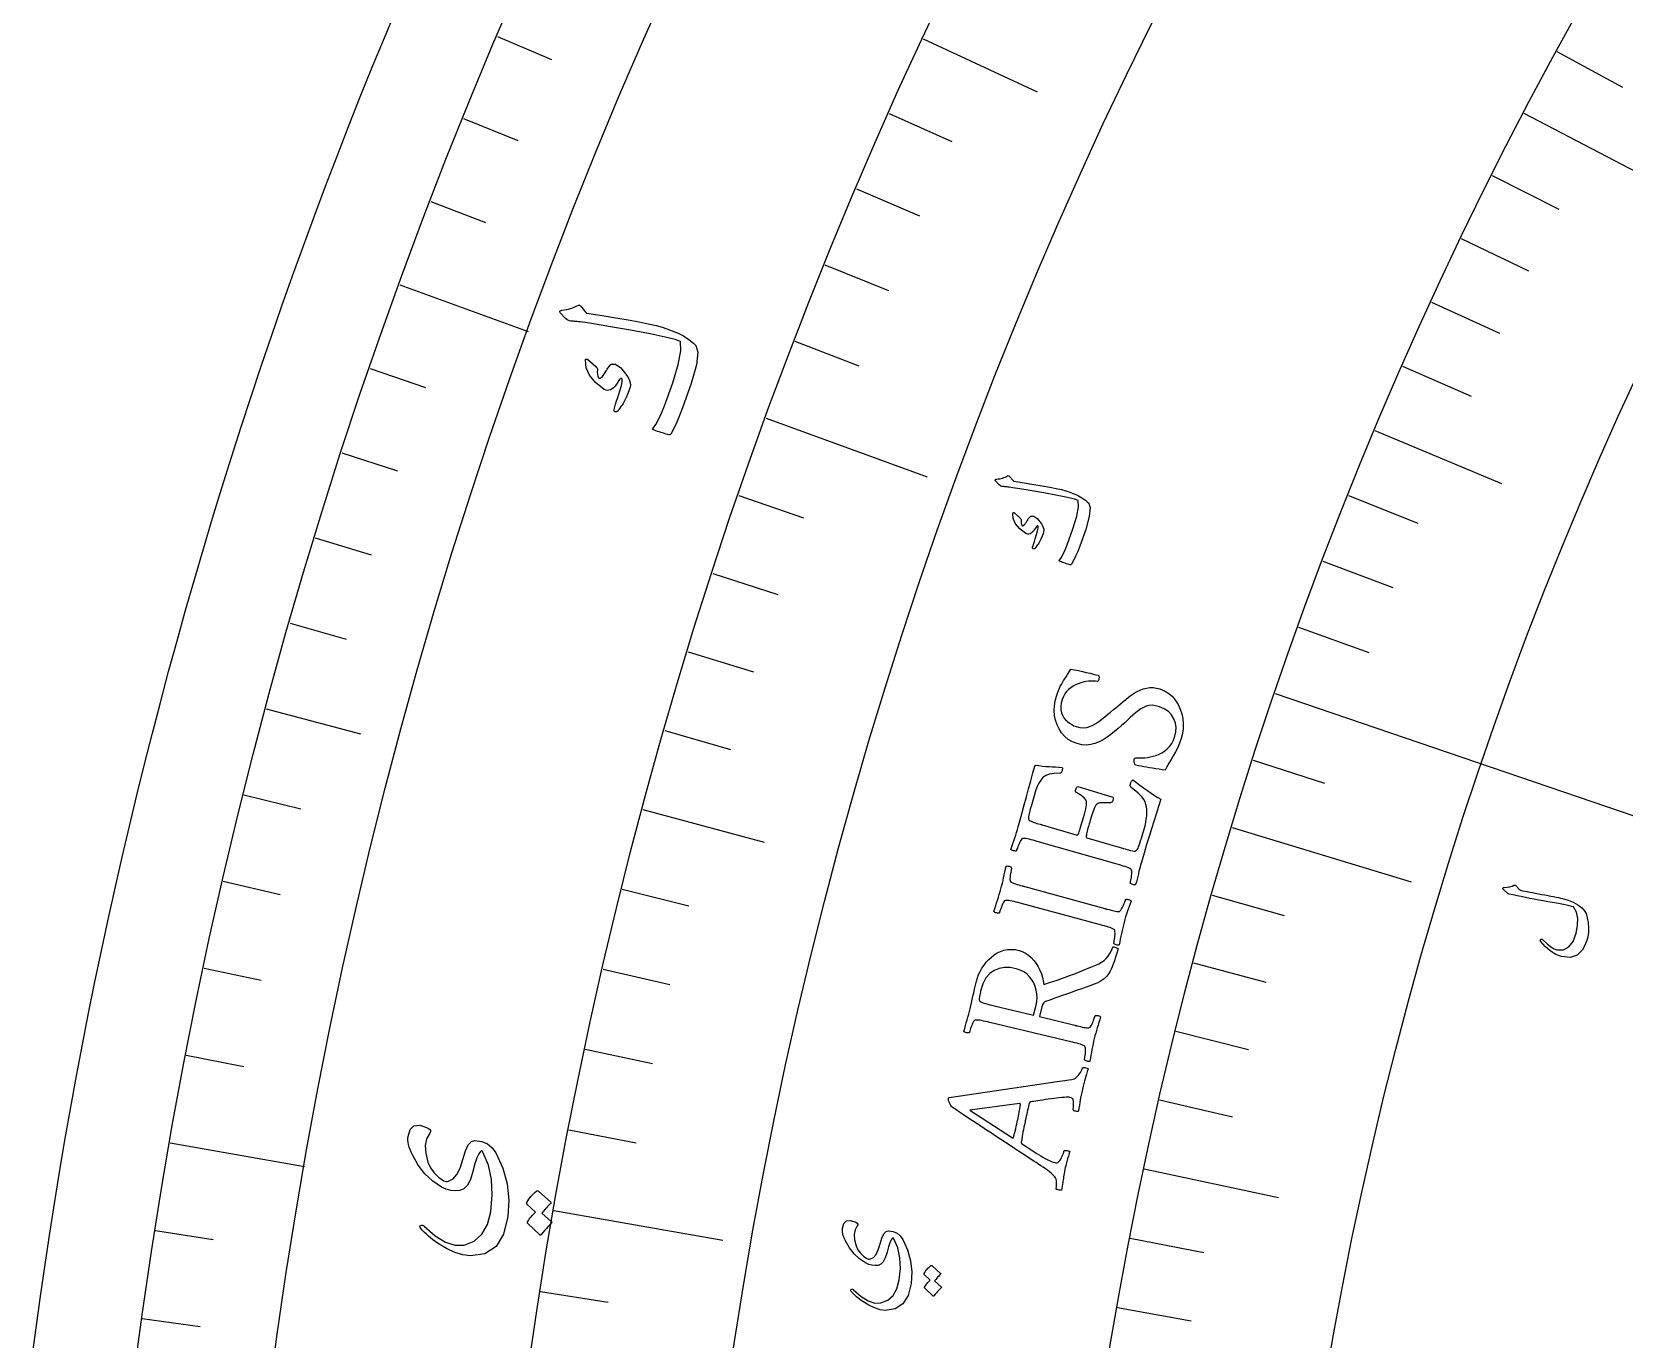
# Model space of a CAD drawing. Header units: millimetres. Extents: x -82 to 82, y -82 to 107.
# Drawn here: x -81.82 to -56.54, y 10.92 to 31.66 of the extents above; entities that cross this region are included whole.
import ezdxf

# ---------------------------------------------------------------- set-up
doc = ezdxf.new("R2010")
doc.units = ezdxf.units.MM
for name, color, linetype in [('CUT_OUTER', 1, 'Continuous'), ('ENGRAVE', 7, 'Continuous'), ('ENGRAVE_FINE', 8, 'Continuous'), ('TEXT', 5, 'Continuous')]:
    doc.layers.add(name, color=color, linetype=linetype)

msp = doc.modelspace()

# ---------------------------------------------------------------- linework, layer by layer
at = {"layer": 'CUT_OUTER'}
msp.add_lwpolyline([(-81.8161, 10.6011), (-81.7495, 11.1029), (-81.6798, 11.6043), (-81.6071, 12.1053), (-81.5312, 12.6058), (-81.4524, 13.1058), (-81.3704, 13.6053), (-81.2854, 14.1044), (-81.1973, 14.6028), (-81.1062, 15.1008), (-81.012, 15.5982), (-80.9148, 16.095), (-80.8145, 16.5911), (-80.7112, 17.0867), (-80.6048, 17.5816), (-80.4954, 18.0759), (-80.383, 18.5694), (-80.2675, 19.0623), (-80.1491, 19.5544), (-80.0276, 20.0459), (-79.9031, 20.5365), (-79.7756, 21.0264), (-79.645, 21.5155), (-79.5115, 22.0038), (-79.375, 22.4913), (-79.2355, 22.9779), (-79.093, 23.4636), (-78.9476, 23.9485), (-78.7991, 24.4324), (-78.6477, 24.9155), (-78.4934, 25.3976), (-78.3361, 25.8787), (-78.1758, 26.3589), (-78.0126, 26.8381), (-77.8465, 27.3163), (-77.6774, 27.7934), (-77.5054, 28.2695), (-77.3305, 28.7445), (-77.1526, 29.2185), (-76.9719, 29.6913), (-76.7883, 30.1631), (-76.6018, 30.6337), (-76.4123, 31.1031), (-76.2201, 31.5714), (-76.0249, 32.0385)], dxfattribs=at)
at = {"layer": 'ENGRAVE'}
for points in [[(-67.6672, 31.5537), (-65.8578, 30.71)], [(-58.1314, 30.372), (-55.499, 28.9967)], [(-75.9741, 27.6523), (-73.9391, 26.9116)], [(-70.1598, 25.5361), (-67.6015, 24.6049)], [(-60.4954, 25.3383), (-58.4865, 24.4969)], [(-62.0775, 21.1685), (-52.7073, 17.9732)], [(-78.0951, 20.9255), (-76.6009, 20.5252)], [(-72.1184, 19.3241), (-70.19, 18.8073)], [(-62.7624, 19.0422), (-59.9203, 18.1799)], [(-79.6217, 14.0395), (-77.489, 13.6634)], [(-64.1567, 13.6247), (-62.0263, 13.1722)], [(-73.5282, 12.965), (-70.8471, 12.4922)]]:
    msp.add_lwpolyline(points, dxfattribs=at)
for radius in [80.85, 80.85, 78.6844, 74.6625, 74.6625, 71.4862, 65.5875, 65.5875, 62.1225]:
    msp.add_circle((0, 0), radius, dxfattribs=at)
at = {"layer": 'ENGRAVE_FINE'}
for points in [[(-74.4228, 31.5906), (-73.5685, 31.228)], [(-57.6087, 31.3522), (-56.5652, 30.7843)], [(-68.2076, 30.368), (-67.2127, 29.925)], [(-74.9628, 30.2869), (-74.1023, 29.9393)], [(-58.6377, 29.3827), (-57.5756, 28.8504)], [(-68.7272, 29.173), (-67.7248, 28.7475)], [(-75.48, 28.974), (-74.6135, 28.6414)], [(-59.1274, 28.3843), (-58.0564, 27.8702)], [(-69.2259, 27.9691), (-68.2162, 27.5611)], [(-59.6004, 27.3773), (-58.5208, 26.8814)], [(-69.7034, 26.7566), (-68.6868, 26.3664)], [(-76.4452, 26.3222), (-75.5676, 26.02)], [(-60.0564, 26.3619), (-58.9686, 25.8844)], [(-76.8929, 24.984), (-76.0102, 24.6972)], [(-70.5948, 24.3077), (-69.5651, 23.9532)], [(-60.9171, 24.3069), (-59.8137, 23.8667)], [(-77.3172, 23.6383), (-76.4297, 23.3669)], [(-61.3215, 23.268), (-60.2107, 22.8465)], [(-71.0083, 23.072), (-69.9726, 22.7355)], [(-77.718, 22.2853), (-76.8258, 22.0295)], [(-61.7083, 22.2217), (-60.5906, 21.8192)], [(-71.4001, 21.8292), (-70.3587, 21.5108)], [(-71.7702, 20.5798), (-70.7234, 20.2796)], [(-62.4289, 20.1085), (-61.2981, 19.7443)], [(-78.4484, 19.5594), (-77.5479, 19.3349)], [(-78.7778, 18.1873), (-77.8735, 17.9785)], [(-72.4447, 18.0625), (-71.3881, 17.799)], [(-63.0778, 17.9697), (-61.9353, 17.6442)], [(-79.0832, 16.8097), (-78.1754, 16.6167)], [(-72.7489, 16.7954), (-71.6878, 16.5504)], [(-63.3751, 16.8914), (-62.2272, 16.5854)], [(-63.6541, 15.8076), (-62.5011, 15.5213)], [(-79.3646, 15.4269), (-78.4535, 15.2498)], [(-73.0309, 15.5232), (-71.9657, 15.2968)], [(-63.9147, 14.7186), (-62.757, 14.452)], [(-73.2907, 14.2463), (-72.2217, 14.0385)], [(-79.8546, 12.6477), (-78.9379, 12.5025)], [(-64.3802, 12.5262), (-63.2141, 12.2993)], [(-73.7433, 11.6798), (-72.6677, 11.5094)], [(-64.585, 11.4234), (-63.4152, 11.2165)], [(-80.0632, 11.2521), (-79.1441, 11.123)]]:
    msp.add_lwpolyline(points, dxfattribs=at)
at = {"layer": 'TEXT'}
for points in [[(-73.4014, 27.2466), (-73.3655, 27.2515), (-73.3309, 27.2578), (-73.2976, 27.2653), (-73.2656, 27.2741), (-73.2348, 27.2844), (-73.2052, 27.2963), (-73.1768, 27.3098), (-73.1495, 27.325), (-73.1357, 27.3296), (-73.1222, 27.3278), (-73.1092, 27.3197), (-73.0965, 27.3052), (-73.0318, 27.2227), (-73.0246, 27.2144), (-73.0182, 27.208), (-73.0128, 27.2035), (-73.0081, 27.2009), (-72.7643, 27.1632), (-72.5445, 27.1272), (-72.3489, 27.0932), (-72.1773, 27.0612), (-72.0301, 27.0312), (-71.9074, 27.0032), (-71.8093, 26.9771), (-71.7356, 26.953), (-71.5989, 26.9016), (-71.5565, 26.8829), (-71.5147, 26.8621), (-71.4735, 26.839), (-71.4329, 26.8139), (-71.393, 26.7864), (-71.3538, 26.7564), (-71.3153, 26.724), (-71.2775, 26.6891), (-71.2427, 26.5807), (-71.2662, 26.3798), (-71.3475, 26.0861), (-71.4853, 25.6989), (-71.5328, 25.5796), (-71.5797, 25.4703), (-71.6261, 25.3709), (-71.6719, 25.2815), (-71.6786, 25.2743), (-71.6862, 25.2701), (-71.6947, 25.269), (-71.7041, 25.2709), (-71.748, 25.2835), (-71.7879, 25.2953), (-71.8238, 25.3063), (-71.8556, 25.3164), (-71.8837, 25.3258), (-71.9084, 25.3346), (-71.9298, 25.3429), (-71.9478, 25.3505), (-71.9578, 25.3554), (-71.9623, 25.3611), (-71.9613, 25.3677), (-71.955, 25.3751), (-71.912, 25.4336), (-71.8675, 25.5127), (-71.8215, 25.6126), (-71.7738, 25.7332), (-71.6425, 26.0973), (-71.5556, 26.3879), (-71.5141, 26.6056), (-71.5186, 26.7507), (-71.6036, 26.7823), (-71.7645, 26.8228), (-72.0013, 26.872), (-72.3141, 26.9295), (-72.6282, 26.9843), (-72.8662, 27.0245), (-73.0281, 27.0504), (-73.1138, 27.0621), (-73.1375, 27.0646), (-73.1596, 27.0669), (-73.1803, 27.0691), (-73.1994, 27.0711), (-73.2168, 27.0729), (-73.2324, 27.0743), (-73.246, 27.0755), (-73.2578, 27.0764), (-73.2829, 27.08), (-73.3053, 27.0875), (-73.3252, 27.0989), (-73.3424, 27.1142), (-73.4285, 27.2078), (-73.434, 27.2149), (-73.4369, 27.2215), (-73.4373, 27.2275), (-73.435, 27.233), (-73.4288, 27.2385), (-73.4212, 27.2425), (-73.412, 27.2452), (-73.4014, 27.2466)], [(-73.0296, 26.4598), (-73.0269, 26.4649), (-73.0232, 26.4688), (-73.0182, 26.4714), (-73.0122, 26.4729), (-73.0074, 26.4723), (-73.0026, 26.471), (-72.9976, 26.4688), (-72.9926, 26.4657), (-72.8656, 26.3523), (-72.8532, 26.3396), (-72.8444, 26.3278), (-72.8392, 26.3169), (-72.8377, 26.3069), (-72.8405, 26.2676), (-72.8383, 26.2326), (-72.831, 26.2017), (-72.8187, 26.175), (-72.8099, 26.1675), (-72.7971, 26.1689), (-72.7803, 26.1793), (-72.7595, 26.1986), (-72.7484, 26.2125), (-72.7374, 26.227), (-72.7265, 26.2422), (-72.7159, 26.2581), (-72.7053, 26.2748), (-72.6947, 26.2925), (-72.6842, 26.3112), (-72.6737, 26.3309), (-72.618, 26.392), (-72.5489, 26.3928), (-72.4664, 26.3337), (-72.3703, 26.2146), (-72.3447, 26.1707), (-72.327, 26.1304), (-72.3171, 26.0938), (-72.3149, 26.0608), (-72.3197, 26.0271), (-72.3327, 25.9828), (-72.3537, 25.928), (-72.3829, 25.8625), (-72.3985, 25.8293), (-72.4145, 25.7983), (-72.4309, 25.7694), (-72.4478, 25.7426), (-72.4645, 25.7177), (-72.4806, 25.6946), (-72.4961, 25.6733), (-72.5109, 25.6537), (-72.5233, 25.6428), (-72.5353, 25.6361), (-72.547, 25.6337), (-72.5584, 25.6355), (-72.5689, 25.6412), (-72.5749, 25.6493), (-72.5765, 25.6598), (-72.5737, 25.6728), (-72.5624, 25.7131), (-72.5488, 25.7586), (-72.533, 25.8093), (-72.5149, 25.8651), (-72.481, 25.9692), (-72.4583, 26.0519), (-72.4468, 26.1131), (-72.4465, 26.1528), (-72.4481, 26.1586), (-72.4516, 26.1627), (-72.4569, 26.165), (-72.4641, 26.1656), (-72.469, 26.1646), (-72.4743, 26.1613), (-72.4801, 26.1558), (-72.4862, 26.148), (-72.5354, 26.0732), (-72.5575, 26.0425), (-72.5806, 26.0177), (-72.6048, 25.9988), (-72.63, 25.9859), (-72.6573, 25.9771), (-72.6829, 25.9753), (-72.7067, 25.9804), (-72.7289, 25.9925), (-72.869, 26.101), (-72.9658, 26.2151), (-73.0193, 26.3347), (-73.0296, 26.4598)], [(-66.4999, 24.5668), (-66.4752, 24.5701), (-66.4514, 24.5744), (-66.4286, 24.5796), (-66.4066, 24.5856), (-66.3855, 24.5926), (-66.3652, 24.6008), (-66.3457, 24.6101), (-66.327, 24.6205), (-66.3175, 24.6236), (-66.3083, 24.6224), (-66.2993, 24.6168), (-66.2905, 24.6069), (-66.2459, 24.5505), (-66.2409, 24.5447), (-66.2365, 24.5403), (-66.2327, 24.5373), (-66.2295, 24.5356), (-66.0619, 24.5098), (-65.9108, 24.4853), (-65.7763, 24.4621), (-65.6583, 24.4404), (-65.557, 24.42), (-65.4726, 24.4009), (-65.4051, 24.3831), (-65.3544, 24.3667), (-65.2604, 24.3316), (-65.2312, 24.3188), (-65.2024, 24.3045), (-65.174, 24.2888), (-65.1461, 24.2715), (-65.1186, 24.2527), (-65.0916, 24.2322), (-65.0651, 24.2099), (-65.0391, 24.1859), (-65.015, 24.1114), (-65.031, 23.9731), (-65.0869, 23.7707), (-65.1819, 23.5041), (-65.2147, 23.422), (-65.2471, 23.3467), (-65.2791, 23.2784), (-65.3108, 23.2169), (-65.3154, 23.2119), (-65.3207, 23.209), (-65.3265, 23.2083), (-65.333, 23.2096), (-65.3632, 23.2184), (-65.3906, 23.2265), (-65.4152, 23.2341), (-65.437, 23.2412), (-65.4563, 23.2477), (-65.4733, 23.2538), (-65.488, 23.2595), (-65.5004, 23.2647), (-65.5072, 23.2681), (-65.5103, 23.2721), (-65.5097, 23.2766), (-65.5053, 23.2817), (-65.4756, 23.3218), (-65.4449, 23.3763), (-65.4131, 23.4449), (-65.3802, 23.5279), (-65.2897, 23.7783), (-65.23, 23.9783), (-65.2016, 24.1282), (-65.2049, 24.228), (-65.2634, 24.2496), (-65.3741, 24.2772), (-65.5369, 24.3106), (-65.752, 24.3499), (-65.968, 24.3872), (-66.1317, 24.4147), (-66.243, 24.4324), (-66.3018, 24.4404), (-66.3181, 24.4421), (-66.3334, 24.4437), (-66.3476, 24.4452), (-66.3607, 24.4466), (-66.3727, 24.4478), (-66.3834, 24.4489), (-66.3927, 24.4497), (-66.4008, 24.4503), (-66.4181, 24.4528), (-66.4335, 24.4579), (-66.4472, 24.4657), (-66.459, 24.4762), (-66.5184, 24.5403), (-66.5222, 24.5451), (-66.5242, 24.5496), (-66.5245, 24.5538), (-66.5229, 24.5575), (-66.5187, 24.5612), (-66.5134, 24.564), (-66.5072, 24.5658), (-66.4999, 24.5668)], [(-66.2432, 24.0279), (-66.2414, 24.0313), (-66.2388, 24.034), (-66.2355, 24.0358), (-66.2313, 24.0368), (-66.228, 24.0364), (-66.2247, 24.0355), (-66.2213, 24.0339), (-66.2178, 24.0319), (-66.1305, 23.954), (-66.122, 23.9452), (-66.1159, 23.9371), (-66.1124, 23.9297), (-66.1113, 23.9228), (-66.1133, 23.8959), (-66.1117, 23.8718), (-66.1067, 23.8507), (-66.0982, 23.8324), (-66.0922, 23.8272), (-66.0834, 23.8281), (-66.0719, 23.8352), (-66.0576, 23.8484), (-66.0499, 23.858), (-66.0423, 23.8679), (-66.0349, 23.8783), (-66.0276, 23.8892), (-66.0203, 23.9007), (-66.013, 23.9128), (-66.0058, 23.9256), (-65.9986, 23.9391), (-65.9604, 23.981), (-65.9129, 23.9815), (-65.8561, 23.9409), (-65.79, 23.8591), (-65.7725, 23.8289), (-65.7603, 23.8013), (-65.7535, 23.7761), (-65.752, 23.7534), (-65.7553, 23.7303), (-65.7642, 23.6999), (-65.7787, 23.6623), (-65.7988, 23.6173), (-65.8096, 23.5945), (-65.8206, 23.5732), (-65.8319, 23.5534), (-65.8435, 23.535), (-65.8551, 23.518), (-65.8661, 23.5022), (-65.8768, 23.4875), (-65.887, 23.4741), (-65.8955, 23.4666), (-65.9038, 23.4621), (-65.9119, 23.4604), (-65.9197, 23.4617), (-65.9269, 23.4656), (-65.931, 23.4712), (-65.9321, 23.4784), (-65.9302, 23.4873), (-65.9224, 23.515), (-65.913, 23.5462), (-65.9021, 23.581), (-65.8896, 23.6193), (-65.8662, 23.6907), (-65.8505, 23.7474), (-65.8426, 23.7894), (-65.8424, 23.8167), (-65.8436, 23.8207), (-65.8459, 23.8235), (-65.8496, 23.8251), (-65.8545, 23.8255), (-65.8579, 23.8248), (-65.8615, 23.8226), (-65.8655, 23.8188), (-65.8697, 23.8135), (-65.9035, 23.7622), (-65.9187, 23.7411), (-65.9346, 23.7241), (-65.9513, 23.7112), (-65.9686, 23.7023), (-65.9874, 23.6963), (-66.0049, 23.6951), (-66.0213, 23.6987), (-66.0366, 23.707), (-66.1328, 23.7817), (-66.1993, 23.86), (-66.2362, 23.9421), (-66.2432, 24.0279)], [(-65.5518, 21.1259), (-65.5364, 21.1714), (-65.521, 21.2125), (-65.5055, 21.249), (-65.49, 21.2811), (-65.4739, 21.3109), (-65.4568, 21.3409), (-65.4385, 21.3709), (-65.4193, 21.4009), (-65.3984, 21.4329), (-65.3754, 21.4686), (-65.3503, 21.5081), (-65.3231, 21.5514), (-65.2627, 21.5411), (-65.2015, 21.5295), (-65.1398, 21.5167), (-65.0775, 21.5026), (-65.0188, 21.4886), (-64.9682, 21.4762), (-64.9256, 21.4654), (-64.891, 21.4562), (-64.884, 21.4536), (-64.8791, 21.448), (-64.8763, 21.4393), (-64.8755, 21.4274), (-64.8761, 21.4147), (-64.8772, 21.4034), (-64.8788, 21.3936), (-64.8811, 21.3853), (-64.8851, 21.3754), (-64.8903, 21.3672), (-64.8967, 21.3606), (-64.9041, 21.3557), (-64.9338, 21.3604), (-64.9668, 21.3628), (-65.003, 21.3629), (-65.0425, 21.3606), (-65.0838, 21.3556), (-65.1252, 21.3475), (-65.1668, 21.3362), (-65.2085, 21.3218), (-65.2495, 21.304), (-65.2884, 21.2826), (-65.3254, 21.2575), (-65.3604, 21.2288), (-65.3922, 21.1961), (-65.4192, 21.1591), (-65.4416, 21.1179), (-65.4593, 21.0724), (-65.4748, 21.0131), (-65.4818, 20.9583), (-65.4802, 20.908), (-65.4701, 20.8622), (-65.4534, 20.8206), (-65.4321, 20.7832), (-65.4061, 20.7498), (-65.3756, 20.7204), (-65.3423, 20.6951), (-65.3081, 20.6737), (-65.2731, 20.6563), (-65.2373, 20.6429), (-65.1797, 20.629), (-65.1244, 20.6244), (-65.0716, 20.6292), (-65.0212, 20.6434), (-64.9725, 20.6647), (-64.9247, 20.6909), (-64.8778, 20.7219), (-64.8318, 20.7578), (-64.7861, 20.7961), (-64.7399, 20.8345), (-64.6932, 20.8728), (-64.6461, 20.9112), (-64.6108, 20.9411), (-64.5738, 20.9725), (-64.535, 21.0053), (-64.4945, 21.0397), (-64.4524, 21.0741), (-64.409, 21.1073), (-64.3644, 21.1392), (-64.3185, 21.1697), (-64.2714, 21.1973), (-64.2231, 21.2203), (-64.1736, 21.2386), (-64.1228, 21.2523), (-64.0712, 21.26), (-64.0188, 21.2604), (-63.9657, 21.2534), (-63.912, 21.2391), (-63.8365, 21.2079), (-63.7694, 21.1672), (-63.7107, 21.1171), (-63.6602, 21.0575), (-63.6183, 20.9912), (-63.5853, 20.9209), (-63.5609, 20.8465), (-63.5454, 20.7681), (-63.5387, 20.688), (-63.5411, 20.6086), (-63.5525, 20.5299), (-63.573, 20.4519), (-63.5983, 20.3801), (-63.6274, 20.3108), (-63.66, 20.2441), (-63.6964, 20.18), (-63.7332, 20.1187), (-63.7673, 20.0604), (-63.7988, 20.0051), (-63.8276, 19.9529), (-63.8749, 19.9582), (-63.9236, 19.9644), (-63.9735, 19.9717), (-64.0249, 19.9799), (-64.0752, 19.9886), (-64.1223, 19.9971), (-64.1662, 20.0054), (-64.2068, 20.0135), (-64.242, 20.0209), (-64.2698, 20.027), (-64.2901, 20.0317), (-64.3029, 20.0352), (-64.3077, 20.0453), (-64.3118, 20.0558), (-64.3151, 20.0667), (-64.3177, 20.078), (-64.3193, 20.0893), (-64.3194, 20.1005), (-64.3182, 20.1114), (-64.3156, 20.1221), (-64.31, 20.1338), (-64.3019, 20.1418), (-64.2912, 20.1462), (-64.278, 20.1468), (-64.253, 20.1453), (-64.2233, 20.145), (-64.1889, 20.1459), (-64.1498, 20.148), (-64.1075, 20.1523), (-64.0635, 20.1598), (-64.0179, 20.1704), (-63.9707, 20.1842), (-63.9236, 20.2022), (-63.8784, 20.2253), (-63.8351, 20.2535), (-63.7937, 20.2867), (-63.7557, 20.3263), (-63.7225, 20.3733), (-63.6941, 20.4279), (-63.6705, 20.4899), (-63.6545, 20.5599), (-63.6518, 20.6292), (-63.6623, 20.6979), (-63.686, 20.766), (-63.7232, 20.8289), (-63.7743, 20.8819), (-63.8392, 20.9249), (-63.9181, 20.958), (-63.9775, 20.9737), (-64.0325, 20.9801), (-64.0829, 20.9774), (-64.1289, 20.9655), (-64.1722, 20.9464), (-64.2145, 20.9225), (-64.256, 20.8937), (-64.2965, 20.8599), (-64.3372, 20.8229), (-64.3792, 20.7844), (-64.4225, 20.7443), (-64.467, 20.7028), (-64.5192, 20.6572), (-64.5733, 20.6111), (-64.6294, 20.5645), (-64.6874, 20.5174), (-64.7475, 20.4729), (-64.8096, 20.4343), (-64.8738, 20.4015), (-64.9401, 20.3744), (-65.0082, 20.3562), (-65.0781, 20.3497), (-65.1496, 20.3551), (-65.2228, 20.3723), (-65.2972, 20.4013), (-65.3632, 20.4393), (-65.4208, 20.4863), (-65.4699, 20.5423), (-65.5105, 20.6051), (-65.5424, 20.6721), (-65.5656, 20.7435), (-65.5801, 20.8192), (-65.586, 20.8968), (-65.5832, 20.9738), (-65.5718, 21.0502), (-65.5518, 21.1259)], [(-66.1581, 19.0514), (-66.127, 19.1615), (-66.0951, 19.2774), (-66.0627, 19.3989), (-66.0295, 19.5261), (-65.9955, 19.6553), (-65.9606, 19.7824), (-65.9248, 19.9076), (-65.8881, 20.0309), (-65.8306, 20.0225), (-65.7751, 20.016), (-65.7215, 20.0113), (-65.6698, 20.0084), (-65.6188, 20.0061), (-65.5671, 20.0032), (-65.5148, 19.9996), (-65.4619, 19.9955), (-65.458, 19.9844), (-65.4568, 19.9712), (-65.4584, 19.9559), (-65.4627, 19.9385), (-65.4694, 19.9213), (-65.4773, 19.9094), (-65.4865, 19.903), (-65.497, 19.9019), (-65.5865, 19.8995), (-65.6612, 19.887), (-65.7211, 19.8645), (-65.7663, 19.832), (-65.8016, 19.7916), (-65.832, 19.7455), (-65.8574, 19.6937), (-65.8779, 19.6362), (-65.9549, 19.3761), (-65.9581, 19.3648), (-65.9622, 19.3496), (-65.9673, 19.3305), (-65.9734, 19.3074), (-65.9794, 19.2827), (-65.9847, 19.2586), (-65.9892, 19.2351), (-65.9929, 19.2122), (-65.9949, 19.1918), (-65.9945, 19.1757), (-65.9915, 19.1639), (-65.986, 19.1564), (-65.9709, 19.1475), (-65.9532, 19.1389), (-65.9329, 19.1306), (-65.9101, 19.1226), (-65.8858, 19.1148), (-65.861, 19.1071), (-65.8358, 19.0995), (-65.8102, 19.092), (-65.8001, 19.089), (-65.7912, 19.0864), (-65.7834, 19.0842), (-65.7767, 19.0822), (-65.2232, 18.9217), (-65.2169, 18.9225), (-65.2104, 18.9287), (-65.2035, 18.9403), (-65.1964, 18.9571), (-65.1891, 18.9772), (-65.1819, 18.9985), (-65.1746, 19.0211), (-65.1675, 19.045), (-65.1216, 19.2011), (-65.1071, 19.2518), (-65.095, 19.2968), (-65.0854, 19.336), (-65.0783, 19.3696), (-65.074, 19.3986), (-65.0728, 19.4241), (-65.0747, 19.4462), (-65.0796, 19.4649), (-65.0877, 19.4815), (-65.0989, 19.4973), (-65.1131, 19.5124), (-65.1305, 19.5268), (-65.1513, 19.5416), (-65.1758, 19.5579), (-65.2039, 19.5757), (-65.2357, 19.5951), (-65.2438, 19.6017), (-65.2479, 19.6121), (-65.248, 19.6264), (-65.244, 19.6444), (-65.2379, 19.6611), (-65.2307, 19.6747), (-65.2225, 19.6849), (-65.2131, 19.6919), (-64.6553, 19.5235), (-64.6523, 19.5143), (-64.6517, 19.5025), (-64.6535, 19.4881), (-64.6578, 19.4712), (-64.6641, 19.4551), (-64.672, 19.4432), (-64.6816, 19.4355), (-64.6928, 19.432), (-64.7353, 19.4337), (-64.7718, 19.4346), (-64.802, 19.4346), (-64.8261, 19.4339), (-64.8456, 19.4324), (-64.8618, 19.4305), (-64.875, 19.428), (-64.885, 19.4249), (-64.8932, 19.4213), (-64.901, 19.4169), (-64.9085, 19.4117), (-64.9155, 19.4058), (-64.9241, 19.3974), (-64.9333, 19.3837), (-64.9429, 19.3648), (-64.9531, 19.3406), (-64.9636, 19.3131), (-64.974, 19.2842), (-64.9845, 19.2537), (-64.995, 19.2219), (-65.0052, 19.1897), (-65.0149, 19.1584), (-65.0242, 19.1281), (-65.033, 19.0986), (-65.0389, 19.078), (-65.045, 19.0561), (-65.0513, 19.0327), (-65.0579, 19.008), (-65.064, 18.9834), (-65.0693, 18.9603), (-65.0737, 18.9389), (-65.0772, 18.9191), (-65.0789, 18.9022), (-65.0779, 18.8895), (-65.0743, 18.881), (-65.0681, 18.8767), (-64.5023, 18.7125), (-64.4989, 18.7115), (-64.4947, 18.7103), (-64.4898, 18.7089), (-64.4841, 18.7072), (-64.4612, 18.7007), (-64.4353, 18.6935), (-64.4063, 18.6856), (-64.3741, 18.677), (-64.3439, 18.6697), (-64.3205, 18.6659), (-64.3039, 18.6655), (-64.2942, 18.6685), (-64.2799, 18.6817), (-64.2673, 18.6971), (-64.2562, 18.7149), (-64.2468, 18.735), (-64.2375, 18.7594), (-64.2269, 18.7902), (-64.2151, 18.8274), (-64.202, 18.871), (-64.1602, 19.0127), (-64.1459, 19.0656), (-64.1344, 19.119), (-64.1256, 19.1728), (-64.1195, 19.227), (-64.1166, 19.2791), (-64.1176, 19.3266), (-64.1224, 19.3695), (-64.1311, 19.4079), (-64.1447, 19.4478), (-64.1643, 19.4854), (-64.1896, 19.5207), (-64.2209, 19.5537), (-64.2559, 19.5857), (-64.2928, 19.6177), (-64.3315, 19.65), (-64.372, 19.6824), (-64.3784, 19.6897), (-64.3815, 19.7002), (-64.3811, 19.7137), (-64.3772, 19.7303), (-64.3684, 19.7549), (-64.3587, 19.7743), (-64.3482, 19.7884), (-64.3368, 19.7973), (-64.2819, 19.7568), (-64.2255, 19.7148), (-64.1674, 19.6713), (-64.1077, 19.6263), (-64.0489, 19.5835), (-63.9938, 19.5466), (-63.9422, 19.5156), (-63.8942, 19.4904), (-63.9306, 19.372), (-63.9674, 19.2543), (-64.0046, 19.137), (-64.0423, 19.0203), (-64.0808, 18.8999), (-64.1206, 18.7718), (-64.1615, 18.6357), (-64.2035, 18.4918), (-64.2176, 18.4418), (-64.2303, 18.3942), (-64.2417, 18.3491), (-64.2517, 18.3064), (-64.2614, 18.2647), (-64.2718, 18.2224), (-64.2831, 18.1795), (-64.295, 18.136), (-64.3037, 18.1329), (-64.3143, 18.1321), (-64.3266, 18.1336), (-64.3407, 18.1375), (-64.3544, 18.1427), (-64.3656, 18.1482), (-64.3743, 18.154), (-64.3804, 18.1601), (-64.3776, 18.1711), (-64.3743, 18.1861), (-64.3705, 18.2051), (-64.3661, 18.2279), (-64.3621, 18.2526), (-64.3592, 18.277), (-64.3574, 18.3011), (-64.3567, 18.3249), (-64.3575, 18.3461), (-64.3601, 18.3623), (-64.3645, 18.3734), (-64.3708, 18.3796), (-64.3888, 18.3906), (-64.4099, 18.401), (-64.4341, 18.4109), (-64.4613, 18.4202), (-64.4906, 18.4293), (-64.5211, 18.4385), (-64.5528, 18.4479), (-64.5857, 18.4574), (-65.8555, 18.8203), (-65.8885, 18.8296), (-65.9207, 18.8385), (-65.9519, 18.8469), (-65.9823, 18.8548), (-66.0109, 18.8615), (-66.0372, 18.8659), (-66.0609, 18.8682), (-66.0822, 18.8683), (-66.0919, 18.8665), (-66.102, 18.8592), (-66.1125, 18.8464), (-66.1233, 18.8279), (-66.1341, 18.8063), (-66.1445, 18.784), (-66.1544, 18.7609), (-66.1639, 18.737), (-66.1724, 18.7147), (-66.1792, 18.696), (-66.1844, 18.6811), (-66.1878, 18.6699), (-66.1963, 18.6678), (-66.2067, 18.6673), (-66.2191, 18.6684), (-66.2336, 18.6711), (-66.2477, 18.6752), (-66.259, 18.6803), (-66.2675, 18.6866), (-66.2732, 18.694), (-66.2584, 18.7401), (-66.2436, 18.7857), (-66.2286, 18.8308), (-66.2135, 18.8755), (-66.1987, 18.9198), (-66.1845, 18.9639), (-66.171, 19.0078), (-66.1581, 19.0514)], [(-66.4337, 18.0671), (-66.4217, 18.1121), (-66.4105, 18.1567), (-66.3999, 18.2009), (-66.3901, 18.2447), (-66.3804, 18.2886), (-66.3701, 18.3335), (-66.3594, 18.3793), (-66.3482, 18.4261), (-66.3395, 18.4294), (-66.3289, 18.4304), (-66.3166, 18.4289), (-66.3024, 18.4251), (-66.2887, 18.4199), (-66.2775, 18.4144), (-66.2688, 18.4085), (-66.2627, 18.4023), (-66.2656, 18.391), (-66.2689, 18.3756), (-66.2728, 18.3561), (-66.2772, 18.3326), (-66.2814, 18.3073), (-66.2848, 18.2827), (-66.2874, 18.2587), (-66.2892, 18.2353), (-66.2894, 18.2145), (-66.2872, 18.1979), (-66.2825, 18.1858), (-66.2754, 18.178), (-66.2601, 18.1693), (-66.2423, 18.1609), (-66.2219, 18.1529), (-66.199, 18.1453), (-66.1741, 18.1378), (-66.1481, 18.1301), (-66.1209, 18.1223), (-66.0925, 18.1144), (-66.0879, 18.1132), (-66.0833, 18.1119), (-66.0788, 18.1107), (-66.0742, 18.1094), (-66.0696, 18.1082), (-66.065, 18.1069), (-66.0604, 18.1057), (-66.0558, 18.1044), (-64.7822, 17.7553), (-64.7776, 17.7541), (-64.773, 17.7528), (-64.7685, 17.7516), (-64.7639, 17.7503), (-64.7593, 17.749), (-64.7547, 17.7478), (-64.7501, 17.7465), (-64.7456, 17.7453), (-64.7172, 17.7376), (-64.6901, 17.7305), (-64.6643, 17.7239), (-64.6398, 17.7179), (-64.6168, 17.713), (-64.5957, 17.7095), (-64.5764, 17.7076), (-64.559, 17.7072), (-64.5501, 17.7105), (-64.5403, 17.7184), (-64.5297, 17.7309), (-64.5182, 17.7482), (-64.5066, 17.7682), (-64.4957, 17.7893), (-64.4856, 17.8113), (-64.4763, 17.8344), (-64.4681, 17.8562), (-64.4615, 17.8744), (-64.4566, 17.8889), (-64.4532, 17.8998), (-64.4449, 17.9019), (-64.4345, 17.9023), (-64.422, 17.9012), (-64.4076, 17.8985), (-64.3935, 17.8945), (-64.3822, 17.8894), (-64.3736, 17.8833), (-64.3678, 17.8761), (-64.3832, 17.832), (-64.3981, 17.7888), (-64.4126, 17.7465), (-64.4265, 17.705), (-64.4401, 17.6637), (-64.4531, 17.6216), (-64.4657, 17.5788), (-64.4779, 17.5352), (-64.4892, 17.4925), (-64.5, 17.4493), (-64.5103, 17.4055), (-64.52, 17.3612), (-64.5295, 17.3164), (-64.5389, 17.2712), (-64.5481, 17.2255), (-64.5572, 17.1794), (-64.5659, 17.1762), (-64.5764, 17.1752), (-64.5887, 17.1766), (-64.6029, 17.1802), (-64.6167, 17.1852), (-64.628, 17.1906), (-64.6367, 17.1962), (-64.6429, 17.2022), (-64.6403, 17.2133), (-64.6372, 17.2284), (-64.6337, 17.2474), (-64.6297, 17.2703), (-64.626, 17.295), (-64.6235, 17.3195), (-64.622, 17.3436), (-64.6217, 17.3674), (-64.6228, 17.3886), (-64.6256, 17.4047), (-64.6302, 17.4158), (-64.6365, 17.4219), (-64.6548, 17.4326), (-64.676, 17.4427), (-64.7003, 17.4522), (-64.7276, 17.4611), (-64.7571, 17.4698), (-64.7877, 17.4786), (-64.8196, 17.4874), (-64.8526, 17.4965), (-66.1276, 17.8404), (-66.1608, 17.8493), (-66.1931, 17.8577), (-66.2245, 17.8656), (-66.2549, 17.8731), (-66.2837, 17.8793), (-66.31, 17.8834), (-66.3338, 17.8853), (-66.355, 17.8851), (-66.3648, 17.8832), (-66.3748, 17.8758), (-66.385, 17.8627), (-66.3956, 17.8441), (-66.406, 17.8224), (-66.416, 17.7999), (-66.4257, 17.7766), (-66.4348, 17.7527), (-66.443, 17.7302), (-66.4495, 17.7114), (-66.4544, 17.6964), (-66.4577, 17.6852), (-66.4661, 17.6829), (-66.4765, 17.6823), (-66.489, 17.6832), (-66.5035, 17.6857), (-66.5176, 17.6895), (-66.529, 17.6945), (-66.5376, 17.7007), (-66.5434, 17.708), (-66.5294, 17.7543), (-66.5152, 17.8001), (-66.5009, 17.8454), (-66.4864, 17.8903), (-66.4723, 17.9349), (-66.4588, 17.9792), (-66.4459, 18.0233), (-66.4337, 18.0671)], [(-58.457, 18.0558), (-58.4615, 18.0606), (-58.4642, 18.0659), (-58.465, 18.0716), (-58.4639, 18.0777), (-58.4611, 18.0833), (-58.4565, 18.0873), (-58.4503, 18.0899), (-58.4423, 18.0909), (-58.3963, 18.0951), (-58.3554, 18.1021), (-58.3198, 18.112), (-58.2894, 18.1247), (-58.2789, 18.128), (-58.2683, 18.1266), (-58.2578, 18.1204), (-58.2473, 18.1096), (-58.2425, 18.1033), (-58.2379, 18.0973), (-58.2335, 18.0916), (-58.2292, 18.0862), (-58.2252, 18.0811), (-58.2215, 18.0764), (-58.2182, 18.072), (-58.2153, 18.068), (-58.2099, 18.0612), (-58.2027, 18.0552), (-58.1938, 18.0502), (-58.1831, 18.0462), (-58.1517, 18.0388), (-58.1173, 18.0312), (-58.0799, 18.0234), (-58.0395, 18.0155), (-57.9962, 18.0072), (-57.9499, 17.9985), (-57.9008, 17.9893), (-57.8487, 17.9798), (-57.7965, 17.971), (-57.7476, 17.9623), (-57.7019, 17.9538), (-57.6594, 17.9455), (-57.6201, 17.9373), (-57.5837, 17.9295), (-57.5502, 17.9219), (-57.5197, 17.9147), (-57.4306, 17.8895), (-57.3492, 17.8562), (-57.2753, 17.8149), (-57.2091, 17.7655), (-57.1734, 17.7263), (-57.1452, 17.6743), (-57.1247, 17.6095), (-57.1117, 17.5317), (-57.1061, 17.4502), (-57.1073, 17.3757), (-57.1152, 17.3081), (-57.1301, 17.2474), (-57.1958, 17.104), (-57.2846, 17.0137), (-57.397, 16.9764), (-57.5328, 16.9924), (-57.6269, 17.0287), (-57.7138, 17.0818), (-57.7934, 17.1519), (-57.8658, 17.239), (-57.8697, 17.2451), (-57.8715, 17.2509), (-57.8712, 17.2563), (-57.8689, 17.2613), (-57.8651, 17.2663), (-57.861, 17.2697), (-57.8567, 17.2716), (-57.8521, 17.2719), (-57.8456, 17.2712), (-57.8398, 17.2692), (-57.8346, 17.266), (-57.83, 17.2614), (-57.7624, 17.1966), (-57.7029, 17.1481), (-57.6513, 17.1159), (-57.6078, 17.1), (-57.5036, 17.1014), (-57.4178, 17.1457), (-57.3505, 17.2329), (-57.3014, 17.363), (-57.278, 17.4866), (-57.2771, 17.5976), (-57.2986, 17.6959), (-57.3426, 17.7816), (-57.3741, 17.7899), (-57.4112, 17.7987), (-57.4537, 17.8082), (-57.5019, 17.8183), (-57.5557, 17.8289), (-57.6153, 17.84), (-57.6808, 17.8515), (-57.7521, 17.8635), (-57.8255, 17.8766), (-57.8975, 17.8898), (-57.9684, 17.9031), (-58.038, 17.9165), (-58.1063, 17.9301), (-58.1733, 17.9439), (-58.239, 17.9581), (-58.3033, 17.9727), (-58.3661, 17.9841), (-58.3729, 17.9866), (-58.379, 17.9896), (-58.3845, 17.9931), (-58.3893, 17.9972)], [(-66.821, 16.6035), (-66.8059, 16.6552), (-66.7864, 16.7066), (-66.7624, 16.7577), (-66.7339, 16.8084), (-66.7015, 16.8575), (-66.6658, 16.9034), (-66.6268, 16.946), (-66.5844, 16.9856), (-66.539, 17.0207), (-66.4907, 17.0503), (-66.4394, 17.0742), (-66.3853, 17.0927), (-66.3287, 17.1043), (-66.2698, 17.1078), (-66.2088, 17.1032), (-66.1455, 17.0906), (-66.0932, 17.073), (-66.0436, 17.0481), (-65.9967, 17.0159), (-65.9526, 16.9763), (-65.9118, 16.9313), (-65.8752, 16.883), (-65.8427, 16.8312), (-65.8143, 16.7759), (-65.7907, 16.7192), (-65.7727, 16.6629), (-65.7603, 16.6071), (-65.7535, 16.5517), (-65.6788, 16.5751), (-65.607, 16.5984), (-65.538, 16.6215), (-65.4719, 16.6444), (-65.4073, 16.6677), (-65.3427, 16.6917), (-65.278, 16.7164), (-65.2133, 16.7419), (-65.1469, 16.7685), (-65.077, 16.7966), (-65.0037, 16.8261), (-64.9268, 16.8571), (-64.8781, 16.8793), (-64.8344, 16.9042), (-64.7957, 16.9318), (-64.762, 16.9621), (-64.7321, 16.9973), (-64.7049, 17.0394), (-64.6802, 17.0885), (-64.6582, 17.1445), (-64.6495, 17.1475), (-64.6386, 17.1475), (-64.6257, 17.1444), (-64.6107, 17.1384), (-64.5964, 17.1316), (-64.5853, 17.126), (-64.5777, 17.1217), (-64.5733, 17.1188), (-64.5928, 17.0477), (-64.612, 16.9833), (-64.6307, 16.9254), (-64.6491, 16.8742), (-64.6668, 16.8296), (-64.6833, 16.7918), (-64.6986, 16.7608), (-64.7127, 16.7366), (-64.724, 16.7217), (-64.7378, 16.7042), (-64.7542, 16.684), (-64.773, 16.6613), (-64.7956, 16.6381), (-64.8233, 16.6166), (-64.8561, 16.5968), (-64.8939, 16.5787), (-64.9119, 16.5715), (-64.9366, 16.5619), (-64.968, 16.5501), (-65.0061, 16.5358), (-65.0499, 16.5197), (-65.098, 16.5022), (-65.1505, 16.4833), (-65.2075, 16.4631), (-65.2677, 16.4418), (-65.3299, 16.4197), (-65.3941, 16.3969), (-65.4603, 16.3732), (-65.5271, 16.3495), (-65.5932, 16.3263), (-65.6585, 16.3036), (-65.723, 16.2815), (-65.7429, 16.2705), (-65.7595, 16.2529), (-65.7728, 16.2287), (-65.7828, 16.198), (-65.8214, 16.0403), (-65.2614, 15.9038), (-65.2568, 15.9027), (-65.2522, 15.9016), (-65.2476, 15.9005), (-65.243, 15.8993), (-65.2383, 15.8982), (-65.2337, 15.8971), (-65.2291, 15.896), (-65.2245, 15.8948), (-65.1959, 15.888), (-65.1686, 15.8816), (-65.1427, 15.8758), (-65.118, 15.8705), (-65.0949, 15.8662), (-65.0737, 15.8633), (-65.0544, 15.862), (-65.0369, 15.8621), (-65.0281, 15.8656), (-65.0186, 15.8738), (-65.0083, 15.8866), (-64.9973, 15.9042), (-64.9863, 15.9245), (-64.9761, 15.9459), (-64.9666, 15.9683), (-64.9579, 15.9916), (-64.9503, 16.0136), (-64.9443, 16.032), (-64.9397, 16.0466), (-64.9367, 16.0576), (-64.9284, 16.0599), (-64.918, 16.0607), (-64.9056, 16.0599), (-64.891, 16.0576), (-64.8768, 16.054), (-64.8654, 16.0493), (-64.8566, 16.0434), (-64.8506, 16.0363), (-64.8648, 15.9918), (-64.8785, 15.9482), (-64.8917, 15.9055), (-64.9045, 15.8637), (-64.9168, 15.822), (-64.9287, 15.7795), (-64.9401, 15.7363), (-64.951, 15.6925), (-64.9611, 15.6495), (-64.9706, 15.6059), (-64.9796, 15.5619), (-64.9882, 15.5173), (-64.9964, 15.4723), (-65.0044, 15.4268), (-65.0123, 15.3809), (-65.0201, 15.3346), (-65.0287, 15.3311), (-65.0392, 15.3298), (-65.0515, 15.3308), (-65.0658, 15.3341), (-65.0798, 15.3387), (-65.0912, 15.3437), (-65.1001, 15.3491), (-65.1064, 15.3549), (-65.1041, 15.3661), (-65.1015, 15.3812), (-65.0985, 15.4003), (-65.0952, 15.4233), (-65.0922, 15.4482), (-65.0904, 15.4727), (-65.0896, 15.4968), (-65.0899, 15.5206), (-65.0916, 15.5417), (-65.0949, 15.5578), (-65.0998, 15.5688), (-65.1063, 15.5747), (-65.1249, 15.5849), (-65.1464, 15.5944), (-65.1709, 15.6032), (-65.1985, 15.6113), (-65.2282, 15.6191), (-65.2591, 15.627), (-65.2911, 15.635), (-65.3244, 15.6431), (-66.6095, 15.9475), (-66.6429, 15.9554), (-66.6754, 15.9628), (-66.707, 15.9699), (-66.7377, 15.9765), (-66.7666, 15.9819), (-66.793, 15.9852), (-66.8168, 15.9864), (-66.8381, 15.9856), (-66.8477, 15.9835), (-66.8575, 15.9757), (-66.8674, 15.9624), (-66.8774, 15.9435), (-66.8872, 15.9216), (-66.8965, 15.8991), (-66.9054, 15.8761), (-66.9137, 15.8525), (-66.921, 15.8305), (-66.9269, 15.8121), (-66.9313, 15.7973), (-66.9343, 15.786), (-66.9426, 15.7835), (-66.953, 15.7826), (-66.9655, 15.7831), (-66.98, 15.7852), (-66.9943, 15.7886), (-67.0058, 15.7933), (-67.0146, 15.7992), (-67.0206, 15.8064), (-67.0079, 15.8529), (-66.9951, 15.8988), (-66.9822, 15.9441), (-66.9692, 15.9887), (-66.9565, 16.0329), (-66.9444, 16.0771), (-66.9328, 16.1213), (-66.9219, 16.1653), (-66.9108, 16.2118), (-66.8997, 16.2602), (-66.8885, 16.3104), (-66.8772, 16.3625), (-66.8652, 16.4173), (-66.8518, 16.4758), (-66.8371, 16.5379), (-66.821, 16.6035)], [(-66.1903, 16.8006), (-66.2859, 16.8177), (-66.376, 16.8191), (-66.4607, 16.8047), (-66.5399, 16.7746), (-66.6109, 16.7254), (-66.6706, 16.6539), (-66.719, 16.5602), (-66.7561, 16.4443), (-66.7598, 16.4282), (-66.7641, 16.4084), (-66.7689, 16.3847), (-66.7742, 16.3573), (-66.7778, 16.3306), (-66.7777, 16.3095), (-66.7738, 16.2939), (-66.766, 16.2838), (-66.7512, 16.2742), (-66.7311, 16.2649), (-66.706, 16.2557), (-66.6756, 16.2468), (-66.6426, 16.238), (-66.6094, 16.2294), (-66.5759, 16.2209), (-66.5422, 16.2126), (-65.9137, 16.0628), (-65.8743, 16.2238), (-65.8633, 16.2827), (-65.8593, 16.342), (-65.8624, 16.4016), (-65.8724, 16.4615), (-65.8892, 16.5199), (-65.9126, 16.5748), (-65.9425, 16.6263), (-65.9789, 16.6744), (-66.0219, 16.717), (-66.0715, 16.7523), (-66.1276, 16.7801), (-66.1903, 16.8006)], [(-65.834, 13.6991), (-65.8383, 13.702), (-65.8514, 13.7104), (-65.8732, 13.7246), (-65.9038, 13.7444), (-65.9418, 13.769), (-65.9861, 13.7975), (-66.0366, 13.83), (-66.0934, 13.8666), (-66.1549, 13.9063), (-66.2197, 13.9487), (-66.2878, 13.9936), (-66.3592, 14.0412), (-66.4328, 14.0903), (-66.5074, 14.1399), (-66.5832, 14.19), (-66.66, 14.2407), (-66.7365, 14.2912), (-66.8114, 14.3407), (-66.8847, 14.3894), (-66.9563, 14.4373), (-67.0249, 14.4833), (-67.0893, 14.5266), (-67.1493, 14.5671), (-67.2051, 14.605), (-67.2161, 14.6159), (-67.227, 14.6308), (-67.2379, 14.6496), (-67.2488, 14.6724), (-67.2579, 14.6954), (-67.2638, 14.715), (-67.2663, 14.7311), (-67.2656, 14.7439), (-67.2648, 14.7468), (-67.264, 14.749), (-67.2632, 14.7505), (-67.2623, 14.7515), (-67.2612, 14.7524), (-67.2597, 14.7538), (-67.258, 14.7558), (-67.2559, 14.7584), (-65.5036, 15.0171), (-65.4172, 15.0291), (-65.3526, 15.0383), (-65.3096, 15.0447), (-65.2884, 15.0485), (-65.2699, 15.0543), (-65.2516, 15.0639), (-65.2336, 15.0774), (-65.216, 15.0948), (-65.1994, 15.1143), (-65.1845, 15.1343), (-65.1713, 15.1546), (-65.1599, 15.1754), (-65.1505, 15.1945), (-65.1433, 15.2098), (-65.1385, 15.2215), (-65.1359, 15.2295), (-65.1259, 15.2326), (-65.1143, 15.2333), (-65.101, 15.2316), (-65.086, 15.2275), (-65.0718, 15.2226), (-65.0608, 15.2184), (-65.0532, 15.215), (-65.0488, 15.2124), (-65.0619, 15.1699), (-65.0742, 15.1296), (-65.0858, 15.0916), (-65.0966, 15.0559), (-65.1072, 15.0194), (-65.1179, 14.9794), (-65.1288, 14.9358), (-65.1399, 14.8887), (-65.151, 14.8388), (-65.1605, 14.7931), (-65.1683, 14.7517), (-65.1746, 14.7146), (-65.1804, 14.6774), (-65.1871, 14.6358), (-65.1945, 14.5897), (-65.2026, 14.5392), (-65.2111, 14.5355), (-65.2216, 14.5341), (-65.234, 14.535), (-65.2483, 14.5381), (-65.2623, 14.5427), (-65.2736, 14.5481), (-65.2824, 14.5544), (-65.2885, 14.5615), (-65.2856, 14.5774), (-65.2833, 14.5974), (-65.2814, 14.6215), (-65.2801, 14.6498), (-65.2799, 14.678), (-65.2818, 14.7018), (-65.2856, 14.7212), (-65.2915, 14.7362), (-65.2976, 14.7432), (-65.3064, 14.7492), (-65.3178, 14.7542), (-65.332, 14.7582), (-65.3486, 14.7607), (-65.3705, 14.7617), (-65.3979, 14.7613), (-65.4307, 14.7595), (-65.4674, 14.7566), (-65.5065, 14.7528), (-65.548, 14.7481), (-65.592, 14.7425), (-65.6369, 14.7364), (-65.6812, 14.7301), (-65.7249, 14.7237), (-65.768, 14.7171), (-65.809, 14.7108), (-65.8462, 14.705), (-65.8796, 14.6998), (-65.9093, 14.6951), (-65.9335, 14.6913), (-65.9509, 14.6885), (-65.9613, 14.6869), (-65.9647, 14.6863), (-65.9652, 14.686), (-65.9666, 14.6851), (-65.969, 14.6836), (-65.9723, 14.6815), (-65.9757, 14.679), (-65.9783, 14.6763), (-65.9802, 14.6735), (-65.9812, 14.6705), (-65.9881, 14.6462), (-65.9951, 14.6191), (-66.0023, 14.5892), (-66.0097, 14.5564), (-66.0171, 14.5229), (-66.0242, 14.4905), (-66.0311, 14.4593), (-66.0377, 14.4292), (-66.0394, 14.4215), (-66.0411, 14.4137), (-66.0427, 14.406), (-66.0444, 14.3982), (-66.0461, 14.3907), (-66.0476, 14.3835), (-66.0491, 14.3767), (-66.0505, 14.3703), (-66.0602, 14.3255), (-66.0688, 14.2841), (-66.0765, 14.2461), (-66.0832, 14.2116), (-66.0897, 14.1765), (-66.0965, 14.1365), (-66.1037, 14.0918), (-66.1113, 14.0423), (-66.1114, 14.0405), (-66.111, 14.0382), (-66.1101, 14.0353), (-66.1086, 14.032), (-66.1072, 14.0288), (-66.1062, 14.0266), (-66.1055, 14.0252), (-66.1053, 14.0248), (-66.1018, 14.0225), (-66.0911, 14.0157), (-66.0732, 14.0043), (-66.0483, 13.9884), (-66.0184, 13.9693), (-65.9859, 13.9484), (-65.9508, 13.9258), (-65.9129, 13.9015), (-65.8743, 13.8768), (-65.8368, 13.8535), (-65.8005, 13.8314), (-65.7654, 13.8106), (-65.7308, 13.7902), (-65.6988, 13.7729), (-65.6694, 13.7588), (-65.6426, 13.7478), (-65.6183, 13.7392), (-65.5966, 13.7322), (-65.5773, 13.7266), (-65.5605, 13.7226), (-65.5437, 13.7222), (-65.5274, 13.7281), (-65.5116, 13.7404), (-65.4963, 13.759), (-65.482, 13.7811), (-65.4694, 13.8039), (-65.4585, 13.8275), (-65.4492, 13.8518), (-65.4416, 13.8742), (-65.4358, 13.892), (-65.4318, 13.9051), (-65.4296, 13.9136), (-65.4243, 13.9154), (-65.4157, 13.9162), (-65.4039, 13.9159), (-65.3889, 13.9145), (-65.3735, 13.9123), (-65.3605, 13.9093), (-65.3499, 13.9056), (-65.3416, 13.9013), (-65.3491, 13.8735), (-65.3562, 13.8478), (-65.3628, 13.8242), (-65.3689, 13.8028), (-65.3749, 13.7824), (-65.3808, 13.762), (-65.3867, 13.7415), (-65.3926, 13.7211), (-65.3986, 13.699), (-65.405, 13.6736), (-65.4116, 13.6448), (-65.4185, 13.6127), (-65.425, 13.5802), (-65.4306, 13.5503), (-65.4353, 13.523), (-65.439, 13.4983), (-65.4422, 13.4749), (-65.4453, 13.4515), (-65.4485, 13.4281), (-65.4517, 13.4048), (-65.4552, 13.3798), (-65.4593, 13.3519), (-65.464, 13.3208), (-65.4693, 13.2866), (-65.4746, 13.2849), (-65.4831, 13.2846), (-65.4947, 13.2858), (-65.5094, 13.2883), (-65.5245, 13.2918), (-65.5374, 13.2956), (-65.548, 13.2998), (-65.5562, 13.3043), (-65.5538, 13.3207), (-65.5521, 13.3423), (-65.5512, 13.3691), (-65.5511, 13.401), (-65.5529, 13.433), (-65.558, 13.4598), (-65.5664, 13.4815), (-65.578, 13.4981), (-65.6038, 13.5266), (-65.6316, 13.5537), (-65.6616, 13.5795), (-65.6936, 13.6039), (-65.7272, 13.6277), (-65.7618, 13.6515), (-65.7974, 13.6753), (-65.834, 13.6991)], [(-66.9245, 14.5539), (-66.2476, 14.1168), (-66.2472, 14.1168), (-66.246, 14.1168), (-66.244, 14.1169), (-66.2411, 14.117), (-66.2382, 14.1173), (-66.2361, 14.118), (-66.2346, 14.119), (-66.2339, 14.1204), (-66.2259, 14.1511), (-66.2173, 14.1847), (-66.2084, 14.2214), (-66.1989, 14.2609), (-66.1898, 14.3), (-66.1817, 14.3349), (-66.1747, 14.3659), (-66.1688, 14.3928), (-66.1614, 14.4277), (-66.1547, 14.4609), (-66.1488, 14.4925), (-66.1437, 14.5224), (-66.1388, 14.5522), (-66.1335, 14.5833), (-66.128, 14.6158), (-66.1221, 14.6496), (-66.122, 14.6526), (-66.1229, 14.6551), (-66.125, 14.6573), (-66.1281, 14.6591), (-66.1314, 14.6606), (-66.1337, 14.6616), (-66.1351, 14.6622), (-66.1355, 14.6624)], [(-75.5007, 14.191), (-75.5502, 14.1016), (-75.5713, 13.9956), (-75.5638, 13.8728), (-75.5277, 13.7336), (-75.4856, 13.6418), (-75.43, 13.5618), (-75.3609, 13.4935), (-75.2783, 13.4369), (-75.261, 13.4297), (-75.2424, 13.426), (-75.2223, 13.4258), (-75.2009, 13.4292), (-75.1299, 13.4644), (-75.0686, 13.5338), (-75.0169, 13.6373), (-74.9747, 13.7749), (-74.9343, 13.9108), (-74.8886, 14.0065), (-74.8378, 14.0618), (-74.7821, 14.077), (-74.6747, 14.0596), (-74.5834, 14.0208), (-74.5083, 13.9607), (-74.4492, 13.8793), (-74.3401, 13.636), (-74.2721, 13.3865), (-74.245, 13.1303), (-74.2587, 12.8673), (-74.3267, 12.5892), (-74.4481, 12.3929), (-74.6235, 12.2779), (-74.8532, 12.2446), (-74.9737, 12.2602), (-75.1011, 12.2987), (-75.2352, 12.3602), (-75.3761, 12.4448), (-75.4146, 12.4725), (-75.4515, 12.5006), (-75.4868, 12.529), (-75.5205, 12.5578), (-75.5529, 12.5871), (-75.5839, 12.6171), (-75.6137, 12.6479), (-75.6423, 12.6795), (-75.6535, 12.6957), (-75.6569, 12.7092), (-75.6525, 12.7198), (-75.6402, 12.7276), (-75.6261, 12.7307), (-75.6127, 12.7298), (-75.5999, 12.7248), (-75.5878, 12.7157), (-75.4133, 12.5622), (-75.2495, 12.4615), (-75.0966, 12.4133), (-74.9547, 12.4172), (-74.7957, 12.4788), (-74.6724, 12.5872), (-74.5849, 12.7424), (-74.5327, 12.9446), (-74.5077, 13.211), (-74.5198, 13.4573), (-74.5693, 13.6838), (-74.6562, 13.8908), (-74.6644, 13.9038), (-74.6739, 13.9099), (-74.6847, 13.909), (-74.6967, 13.9013), (-74.723, 13.8658), (-74.7517, 13.8009), (-74.7827, 13.7066), (-74.8158, 13.583), (-74.8547, 13.4582), (-74.9019, 13.366), (-74.9575, 13.3064), (-75.0217, 13.2796), (-75.0924, 13.2744), (-75.1642, 13.2822), (-75.2372, 13.303), (-75.3112, 13.3369), (-75.452, 13.4295), (-75.576, 13.5455), (-75.6832, 13.6851), (-75.7734, 13.8484), (-75.7939, 13.8912), (-75.811, 13.9323), (-75.8246, 13.9717), (-75.8347, 14.0092), (-75.8416, 14.0449), (-75.8454, 14.0784), (-75.8462, 14.1099), (-75.8439, 14.1393), (-75.8124, 14.2499), (-75.7505, 14.3097), (-75.6584, 14.3187), (-75.5361, 14.2768), (-75.5048, 14.2568), (-75.4885, 14.2359), (-75.4871, 14.2139), (-75.5007, 14.191)], [(-73.9574, 13.0674), (-73.9604, 13.0717), (-73.9617, 13.0771), (-73.9613, 13.0837), (-73.9592, 13.0915), (-73.9433, 13.1179), (-73.9265, 13.1433), (-73.9088, 13.1675), (-73.8901, 13.1906), (-73.8702, 13.2128), (-73.849, 13.2341), (-73.8264, 13.2547), (-73.8024, 13.2744), (-73.7956, 13.2778), (-73.7888, 13.2786), (-73.7821, 13.2768), (-73.7755, 13.2725), (-73.5772, 13.0948), (-73.5749, 13.0906), (-73.5759, 13.085), (-73.5801, 13.0782), (-73.5876, 13.0701), (-73.5941, 13.0648), (-73.6034, 13.0559), (-73.6153, 13.0434), (-73.63, 13.0273), (-73.6476, 13.0075), (-73.6683, 12.9838), (-73.6922, 12.9562), (-73.7192, 12.9247), (-73.565, 12.7854), (-73.5605, 12.7795), (-73.5604, 12.7728), (-73.5645, 12.7654), (-73.5729, 12.7573), (-73.5802, 12.7502), (-73.5912, 12.739), (-73.6059, 12.7237), (-73.6244, 12.7042), (-73.6467, 12.6802), (-73.6729, 12.6512), (-73.7029, 12.6174), (-73.7367, 12.5787), (-73.7419, 12.5749), (-73.7466, 12.5737), (-73.7509, 12.575), (-73.7548, 12.5788), (-73.9451, 12.7566), (-73.9481, 12.7608), (-73.9495, 12.7662), (-73.9491, 12.7728), (-73.947, 12.7806), (-73.9348, 12.8034), (-73.9215, 12.8251), (-73.907, 12.846), (-73.8914, 12.8659), (-73.8747, 12.8848), (-73.8573, 12.9029), (-73.8391, 12.9201), (-73.82, 12.9364)], [(-68.713, 12.7191), (-68.7469, 12.6577), (-68.7612, 12.5848), (-68.7558, 12.5005), (-68.7309, 12.4049), (-68.7019, 12.3419), (-68.6636, 12.2869), (-68.616, 12.24), (-68.5592, 12.2011), (-68.5473, 12.1962), (-68.5345, 12.1936), (-68.5207, 12.1935), (-68.506, 12.1958), (-68.4572, 12.2201), (-68.4151, 12.2679), (-68.3796, 12.3391), (-68.3507, 12.4339), (-68.3231, 12.5275), (-68.2918, 12.5934), (-68.257, 12.6316), (-68.2187, 12.6421), (-68.1449, 12.6304), (-68.082, 12.6039), (-68.0303, 12.5626), (-67.9895, 12.5066), (-67.9143, 12.3391), (-67.8674, 12.1671), (-67.8488, 11.9904), (-67.8584, 11.8089), (-67.9055, 11.6171), (-67.9893, 11.4818), (-68.1101, 11.4028), (-68.2681, 11.3802), (-68.351, 11.3912), (-68.4384, 11.4179), (-68.5305, 11.4605), (-68.6272, 11.5189), (-68.6536, 11.5381), (-68.6789, 11.5575), (-68.7032, 11.5771), (-68.7263, 11.5969), (-68.7485, 11.6171), (-68.7698, 11.6378), (-68.7903, 11.659), (-68.8098, 11.6807), (-68.8175, 11.6919), (-68.8199, 11.7011), (-68.8168, 11.7084), (-68.8084, 11.7138), (-68.7986, 11.7159), (-68.7894, 11.7152), (-68.7806, 11.7118), (-68.7723, 11.7056), (-68.6526, 11.5997), (-68.5401, 11.5302), (-68.4351, 11.4968), (-68.3376, 11.4992), (-68.2281, 11.5414), (-68.1432, 11.616), (-68.0828, 11.7229), (-68.0467, 11.8623), (-68.0294, 12.046), (-68.0377, 12.2157), (-68.0719, 12.3717), (-68.1319, 12.5142), (-68.1376, 12.5231), (-68.1441, 12.5273), (-68.1515, 12.5267), (-68.1598, 12.5213), (-68.1778, 12.4968), (-68.1975, 12.4521), (-68.2186, 12.3872), (-68.2413, 12.302), (-68.268, 12.216), (-68.3004, 12.1525), (-68.3386, 12.1115), (-68.3827, 12.093), (-68.4314, 12.0894), (-68.4808, 12.0947), (-68.5309, 12.109), (-68.5818, 12.1323), (-68.6786, 12.196), (-68.7639, 12.2757), (-68.8377, 12.3715), (-68.8999, 12.4835), (-68.9141, 12.5129), (-68.9259, 12.5411), (-68.9353, 12.5681), (-68.9423, 12.5938), (-68.9471, 12.6183), (-68.9498, 12.6413), (-68.9504, 12.6629), (-68.9489, 12.6831), (-68.9274, 12.7591), (-68.885, 12.8002), (-68.8217, 12.8065), (-68.7375, 12.778), (-68.7159, 12.7643), (-68.7047, 12.75), (-68.7037, 12.7349), (-68.713, 12.7191)], [(-67.651, 11.9472), (-67.6531, 11.9501), (-67.654, 11.9539), (-67.6537, 11.9584), (-67.6523, 11.9638), (-67.6414, 11.9821), (-67.6298, 11.9996), (-67.6176, 12.0163), (-67.6047, 12.0323), (-67.5911, 12.0476), (-67.5765, 12.0624), (-67.5609, 12.0766), (-67.5444, 12.0902), (-67.5397, 12.0926), (-67.5351, 12.0932), (-67.5305, 12.092), (-67.5259, 12.089), (-67.3896, 11.9664), (-67.388, 11.9635), (-67.3887, 11.9596), (-67.3916, 11.9549), (-67.3968, 11.9493), (-67.4013, 11.9456), (-67.4076, 11.9395), (-67.4159, 11.9308), (-67.426, 11.9197), (-67.4381, 11.906), (-67.4523, 11.8896), (-67.4688, 11.8705), (-67.4874, 11.8487), (-67.3815, 11.7525), (-67.3784, 11.7484), (-67.3783, 11.7438), (-67.3811, 11.7386), (-67.3869, 11.733), (-67.3919, 11.7281), (-67.3995, 11.7204), (-67.4097, 11.7098), (-67.4224, 11.6963), (-67.4378, 11.6797), (-67.4558, 11.6597), (-67.4765, 11.6363), (-67.4998, 11.6095), (-67.5034, 11.6069), (-67.5066, 11.6061), (-67.5096, 11.607), (-67.5123, 11.6096), (-67.6429, 11.7325), (-67.6449, 11.7354), (-67.6459, 11.7391), (-67.6456, 11.7437), (-67.6441, 11.7491), (-67.6357, 11.7648), (-67.6266, 11.7799), (-67.6166, 11.7943), (-67.6058, 11.808), (-67.5943, 11.8211), (-67.5823, 11.8336), (-67.5698, 11.8455), (-67.5567, 11.8568)]]:
    msp.add_lwpolyline(points, close=True, dxfattribs=at)

doc.saveas('drawing.dxf')
